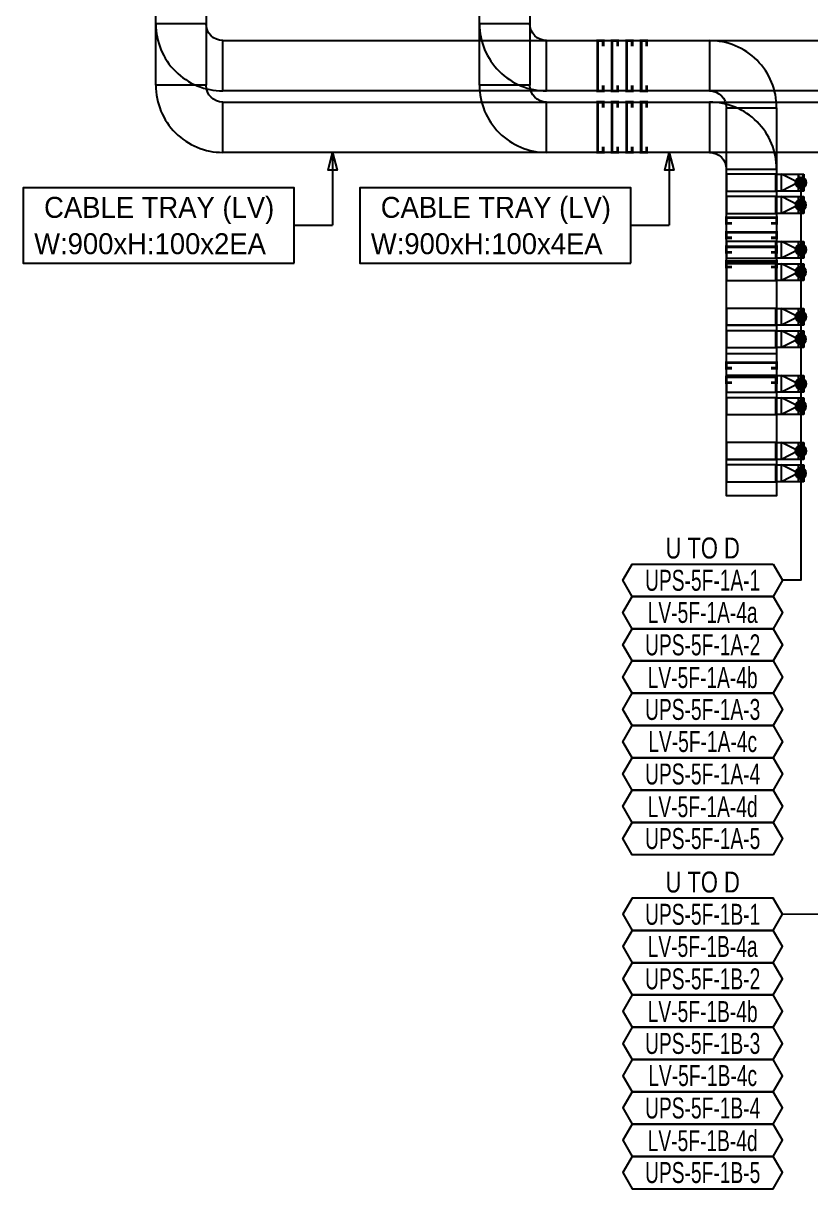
# Model space of a CAD drawing. Header units: millimetres. Extents: x 28900 to 374393, y -351975 to 838289.
# Drawn here: x 135544 to 149627, y 461227 to 482075 of the extents above; entities that cross this region are included whole.
import ezdxf
from ezdxf.enums import TextEntityAlignment as Align

# ---------------------------------------------------------------- set-up
doc = ezdxf.new("R2010")
doc.units = ezdxf.units.MM
doc.header["$LTSCALE"] = 150
for name, color, linetype in [('-----26 Electrical Cable Tray_HV_N', 30, 'Continuous'), ('-----26 Electrical Cable Tray_LV_UPS1', 6, 'Continuous'), ('-----26 Electrical Cable Tray_LV_UPS2', 2, 'Continuous'), ('-----99 Cable Schedule', 2, 'Continuous')]:
    doc.layers.add(name, color=color, linetype=linetype)
doc.styles.add('ELEC', font='Dotum.ttf')

# ---------------------------------------------------------------- blocks, each defined once
blk = doc.blocks.new('A$550585017316')
at = {"color": 0}
for p, q in [((400, 300), (0, 300)), ((0, 300), (0, 0)), ((500, 300), (400, 300)), ((500, 0), (500, 300)), ((0, 0), (400, 0)), ((400, 0), (500, 0))]:
    blk.add_line(p, q, dxfattribs=at)
at = {"color": 8}
for p, q in [((100, 0), (0, 300)), ((0, 0), (100, 300)), ((100, 150), (400, 300)), ((100, 300), (100, 0)), ((400, 0), (400, 300)), ((100, 150), (400, 0))]:
    blk.add_line(p, q, dxfattribs=at)
blk = doc.blocks.new('A$C9a0ab699')
h = blk.add_hatch(color=0)
edge = h.paths.add_edge_path()
edge.add_arc((64.00719340983778, 64.00719340983778), 64.0071934098378, 720.0000000000341, 1080.000000000034, ccw=False)
at = {"color": 0}
blk.add_circle((64.00719340983778, 64.00719340983778), 64.0071934098378, dxfattribs=at)

msp = doc.modelspace()

# ---------------------------------------------------------------- linework, layer by layer
at = {"layer": '-----26 Electrical Cable Tray_HV_N', "color": 1}
for p, q in [((140390.0159309327, 478461.9402272735), (141074.9969605075, 478461.9402272735)), ((146411.7179024543, 478461.9402272735), (147096.6989320291, 478461.9402272735))]:
    msp.add_line(p, q, dxfattribs=at)
for points in [[(141074.9968935668, 479765.1071855288), (141154.9968935668, 479445.1071855288), (140994.9968935668, 479445.1071855288), (141074.9968935668, 479765.1071855288), (141074.9969605075, 478461.9402272735)], [(147096.6993981363, 479765.1106635989), (147176.6993981363, 479445.1106635989), (147016.6993981363, 479445.1106635989), (147096.6993981363, 479765.1106635989), (147096.6989320291, 478461.9402272735)]]:
    msp.add_lwpolyline(points, dxfattribs=at)
for points in [[(140390.0159309327, 477782.1952184836), (140390.0159309327, 479132.1952184836), (135543.9965287934, 479132.1952184836), (135543.9965287934, 477782.1952184836)], [(146411.7179024543, 477782.1952184836), (146411.7179024543, 479132.1952184836), (141565.698500315, 479132.1952184836), (141565.698500315, 477782.1952184836)]]:
    msp.add_lwpolyline(points, close=True, dxfattribs=at)
at = {"layer": '-----26 Electrical Cable Tray_LV_UPS1'}
for points in [[(137913.5713122962, 491655.0169476441), (138813.5713122962, 491655.0169476441), (138813.5754951324, 482065.1061342892), (137913.5754951324, 482065.1061342892)], [(137913.5713122962, 491655.0169476441), (138813.5713122962, 491655.0169476441), (138813.5754951324, 482065.1061342892), (137913.5754951324, 482065.1061342892)], [(143703.5684215437, 491655.0156450046), (144603.5684215436, 491655.0156450046), (144603.5726043798, 482065.1048316498), (143703.5726043798, 482065.1048316498)], [(143703.5684215437, 491655.0156450046), (144603.5684215436, 491655.0156450046), (144603.5726043798, 482065.1048316498), (143703.5726043798, 482065.1048316498)], [(147817.9879829453, 481765.1107994874), (147817.9879829453, 480865.1107994874), (139113.5754951324, 480865.1061342892), (139113.5754951324, 481765.1061342892)], [(147817.9879829453, 481765.1107994874), (147817.9879829453, 480865.1107994874), (139113.5754951324, 480865.1061342892), (139113.5754951324, 481765.1061342892)], [(151889.1490272552, 481765.1107994874), (151889.1490272552, 480865.1107994874), (144903.5726043798, 480865.1061342892), (144903.5726043798, 481765.1061342892)], [(151889.1490272552, 481765.1107994874), (151889.1490272552, 480865.1107994874), (144903.5726043798, 480865.1061342892), (144903.5726043798, 481765.1061342892)]]:
    msp.add_lwpolyline(points, close=True, dxfattribs=at)
for points in [[(139113.5754951324, 481765.1061342892), (139113.5754951324, 481765.1061342892, -0.414213562373095), (138813.5754951324, 482065.1061342892), (138813.5754951324, 482065.1061342892), (137913.5754951324, 482065.1061342892, 0.4142135623731661), (139113.5754951324, 480865.1061342892)], [(139113.5754951324, 481765.1061342892), (139113.5754951324, 481765.1061342892, -0.414213562373095), (138813.5754951324, 482065.1061342892), (138813.5754951324, 482065.1061342892), (137913.5754951324, 482065.1061342892, 0.4142135623731661), (139113.5754951324, 480865.1061342892)], [(144903.5726043798, 481765.1048316498), (144903.5726043798, 481765.1048316498, -0.414213562373095), (144603.5726043798, 482065.1048316498), (144603.5726043798, 482065.1048316498), (143703.5726043798, 482065.1048316498, 0.4142135623731661), (144903.5726043798, 480865.1048316498)], [(144903.5726043798, 481765.1048316498), (144903.5726043798, 481765.1048316498, -0.414213562373095), (144603.5726043798, 482065.1048316498), (144603.5726043798, 482065.1048316498), (143703.5726043798, 482065.1048316498, 0.4142135623731661), (144903.5726043798, 480865.1048316498)]]:
    msp.add_lwpolyline(points, format="xyb", close=True, dxfattribs=at)
at = {"layer": '-----26 Electrical Cable Tray_LV_UPS1', "ltscale": 7.5, "const_width": 50}
msp.add_lwpolyline([(145914.8871047254, 481665.0696694643), (145914.8871047254, 481765.0696694643), (145814.8871047254, 481765.0696694643), (145814.9016543594, 480865.1399938353), (145914.9016543594, 480865.1399938353), (145914.9016543594, 480965.1399938353)], dxfattribs=at)
for points, elevation in [([(146174.7031136166, 481665.0743951646), (146174.7031136166, 481765.0743951646), (146074.7031136166, 481765.0743951646), (146074.7176632507, 480865.1447195355), (146174.7176632507, 480865.1447195355), (146174.7176632507, 480965.1447195355)], -4.52213966719409e-09), ([(146434.5191225078, 481665.0791208648), (146434.5191225078, 481765.0791208648), (146334.5191225078, 481765.0791208648), (146334.5336721419, 480865.1494452358), (146434.5336721419, 480865.1494452358), (146434.5336721419, 480965.1494452358)], -9.04427933438818e-09), ([(146694.335131416, 481665.0827963274), (146694.335131416, 481765.0827963274), (146594.335131416, 481765.0827963274), (146594.3496810501, 480865.1531206983), (146694.3496810501, 480865.1531206983), (146694.3496810501, 480965.1531206983)], -1.356641900158227e-08), ([(148917.9204735355, 478496.2798912922), (149017.9204735355, 478496.2798912922), (149017.9204735355, 478596.2798912922), (148117.9907979065, 478596.2653416581), (148117.9907979065, 478496.2653416581), (148217.9907979065, 478496.2653416581)], -1.968984038000614e-08), ([(148917.9251992358, 478236.463882401), (149017.9251992358, 478236.463882401), (149017.9251992358, 478336.463882401), (148117.9955236067, 478336.4493327669), (148117.9955236067, 478236.4493327669), (148217.9955236067, 478236.4493327669)], -2.421198004720023e-08), ([(148917.9251992358, 475905.5205897702), (149017.9251992358, 475905.5205897702), (149017.9251992358, 476005.5205897702), (148117.9955236067, 476005.5060401361), (148117.9955236067, 475905.5060401361), (148217.9955236067, 475905.5060401361)], -2.421198004720023e-08)]:
    msp.add_lwpolyline(points, dxfattribs=dict(at, elevation=elevation))
at = {"layer": '-----26 Electrical Cable Tray_LV_UPS1', "elevation": -1.968984038000614e-08}
msp.add_lwpolyline([(147817.9879829453, 480865.1061342892), (147817.9879829453, 480865.1061342892, -0.414213562373095), (148117.9879829453, 480565.1061342892), (148117.9879829453, 480565.1061342892), (149017.9879829453, 480565.1061342892, 0.4142135623731661), (147817.9879829453, 481765.1061342892)], format="xyb", close=True, dxfattribs=at)
msp.add_lwpolyline([(147817.9879829453, 480865.1061342892), (147817.9879829453, 480865.1061342892, -0.414213562373095), (148117.9879829453, 480565.1061342892), (148117.9879829453, 480565.1061342892), (149017.9879829453, 480565.1061342892, 0.4142135623731661), (147817.9879829453, 481765.1061342892)], format="xyb", close=True, dxfattribs=at)
for points in [[(148117.9879829453, 480565.1061342892), (149017.9879829453, 480565.1061342892), (149017.9931305056, 474274.2234826483), (148117.9931305056, 474274.2234826483)], [(148117.9879829453, 480565.1061342892), (149017.9879829453, 480565.1061342892), (149017.9931305056, 476674.2234826483), (148117.9931305056, 476674.2234826483)], [(149002.5719539546, 479374.2234826483), (148117.9931305056, 479374.2234826483), (148117.9931305056, 479074.2234826483), (149002.5719539546, 479074.2234826483)], [(149002.5719539546, 478174.2234826483), (148117.9931305056, 478174.2234826483), (148117.9931305056, 477874.2234826483), (149002.5719539546, 477874.2234826483)], [(149002.5719539546, 476974.2234826483), (148117.9931305056, 476974.2234826483), (148117.9931305056, 476674.2234826483), (149002.5719539546, 476674.2234826483)], [(149002.5719539546, 475774.2234826483), (148117.9931305056, 475774.2234826483), (148117.9931305056, 475474.2234826483), (149002.5719539546, 475474.2234826483)], [(149002.5719539546, 474574.2234826483), (148117.9931305056, 474574.2234826483), (148117.9931305056, 474274.2234826483), (149002.5719539546, 474274.2234826483)]]:
    msp.add_lwpolyline(points, close=True, dxfattribs=at)
at = {"layer": '-----26 Electrical Cable Tray_LV_UPS2'}
for points in [[(137913.5717243488, 490905.0130834533), (138813.5717243488, 490905.0130834533), (138813.5759071849, 480965.1034639892), (137913.575907185, 480965.1034639892)], [(137913.5717243488, 490905.0130834533), (138813.5717243488, 490905.0130834533), (138813.5759071849, 480965.1034639892), (137913.575907185, 480965.1034639892)], [(143703.5684215437, 490905.0156626693), (144603.5684215436, 490905.0156626693), (144603.5726043798, 480965.1060432051), (143703.5726043798, 480965.1060432051)], [(143703.5684215437, 490905.0156626693), (144603.5684215436, 490905.0156626693), (144603.5726043798, 480965.1060432051), (143703.5726043798, 480965.1060432051)], [(147817.9888373043, 480665.1107994882), (147817.9888373043, 479765.1107994883), (139113.5763494913, 479765.1061342901), (139113.5763494913, 480665.1061342901)], [(147817.9888373043, 480665.1107994882), (147817.9888373043, 479765.1107994883), (139113.5763494913, 479765.1061342901), (139113.5763494913, 480665.1061342901)], [(151889.1498816142, 480665.1107994882), (151889.1498816142, 479765.1107994883), (144903.5733774119, 479765.1061342901), (144903.5733774119, 480665.1061342901)], [(151889.1498816142, 480665.1107994882), (151889.1498816142, 479765.1107994883), (144903.5733774119, 479765.1061342901), (144903.5733774119, 480665.1061342901)]]:
    msp.add_lwpolyline(points, close=True, dxfattribs=at)
for points in [[(139113.576680217, 480665.1034639892), (139113.576680217, 480665.1034639892, -0.414213562373095), (138813.576680217, 480965.1034639892), (138813.576680217, 480965.1034639892), (137913.576680217, 480965.1034639892, 0.4142135623731661), (139113.576680217, 479765.1034639892)], [(139113.576680217, 480665.1034639892), (139113.576680217, 480665.1034639892, -0.414213562373095), (138813.576680217, 480965.1034639892), (138813.576680217, 480965.1034639892), (137913.576680217, 480965.1034639892, 0.4142135623731661), (139113.576680217, 479765.1034639892)], [(144903.5733774119, 480665.1060432051), (144903.5733774119, 480665.1060432051, -0.414213562373095), (144603.5733774119, 480965.1060432051), (144603.5733774119, 480965.1060432051), (143703.5733774119, 480965.1060432051, 0.4142135623731661), (144903.5733774119, 479765.1060432051)], [(144903.5733774119, 480665.1060432051), (144903.5733774119, 480665.1060432051, -0.414213562373095), (144603.5733774119, 480965.1060432051), (144603.5733774119, 480965.1060432051), (143703.5733774119, 480965.1060432051, 0.4142135623731661), (144903.5733774119, 479765.1060432051)]]:
    msp.add_lwpolyline(points, format="xyb", close=True, dxfattribs=at)
at = {"layer": '-----26 Electrical Cable Tray_LV_UPS2', "ltscale": 7.5, "const_width": 50}
msp.add_lwpolyline([(145914.8878393437, 480565.066629254), (145914.8878393437, 480665.066629254), (145814.8878393437, 480665.066629254), (145814.9023889777, 479765.136953625), (145914.9023889777, 479765.136953625), (145914.9023889777, 479865.136953625)], dxfattribs=at)
for points, elevation in [([(146174.7038482349, 480565.0713549543), (146174.7038482349, 480665.0713549543), (146074.7038482349, 480665.0713549543), (146074.7183978689, 479765.1416793253), (146174.7183978689, 479765.1416793253), (146174.7183978689, 479865.1416793253)], -4.52213966719409e-09), ([(146434.5198571261, 480565.0760806545), (146434.5198571261, 480665.0760806545), (146334.5198571261, 480665.0760806545), (146334.5344067602, 479765.1464050255), (146434.5344067602, 479765.1464050255), (146434.5344067602, 479865.1464050255)], -9.04427933438818e-09), ([(146694.3358660343, 480565.0797561171), (146694.3358660343, 480665.0797561171), (146594.3358660343, 480665.0797561171), (146594.3504156683, 479765.1500804881), (146694.3504156683, 479765.1500804881), (146694.3504156683, 479865.1500804881)], -1.356641900158227e-08), ([(148917.929924936, 477976.6478735098), (149017.929924936, 477976.6478735098), (149017.929924936, 478076.6478735098), (148118.000249307, 478076.6333238757), (148118.000249307, 477976.6333238757), (148218.000249307, 477976.6333238757)], -2.873411971439433e-08), ([(148917.9336003985, 477716.8318646016), (149017.9336003985, 477716.8318646016), (149017.9336003985, 477816.8318646016), (148118.0039247695, 477816.8173149675), (148118.0039247695, 477716.8173149675), (148218.0039247695, 477716.8173149675)], -3.325625938158842e-08), ([(148917.9676105162, 475645.7045814882), (149017.9676105162, 475645.7045814882), (149017.9676105162, 475745.7045814882), (148118.0379348872, 475745.6900318541), (148118.0379348872, 475645.6900318541), (148218.0379348872, 475645.6900318541)], -2.873411971439433e-08)]:
    msp.add_lwpolyline(points, dxfattribs=dict(at, elevation=elevation))
at = {"layer": '-----26 Electrical Cable Tray_LV_UPS2', "elevation": -1.968984038000614e-08}
msp.add_lwpolyline([(147817.9888373043, 479765.1061342901), (147817.9888373043, 479765.1061342901, -0.414213562373095), (148117.9888373043, 479465.1061342901), (148117.9888373043, 479465.1061342901), (149017.9888373043, 479465.1061342901, 0.4142135623731661), (147817.9888373043, 480665.1061342901)], format="xyb", close=True, dxfattribs=at)
msp.add_lwpolyline([(147817.9888373043, 479765.1061342901), (147817.9888373043, 479765.1061342901, -0.414213562373095), (148117.9888373043, 479465.1061342901), (148117.9888373043, 479465.1061342901), (149017.9888373043, 479465.1061342901, 0.4142135623731661), (147817.9888373043, 480665.1061342901)], format="xyb", close=True, dxfattribs=at)
for points in [[(148117.9879829453, 479465.1061342901), (149017.9879829453, 479465.1061342901), (149017.9931305056, 473624.2234826482), (148117.9931305056, 473624.2234826482)], [(148117.9879829453, 479465.1061342901), (149017.9879829453, 479465.1061342901), (149017.9931305056, 476159.8095304322), (148117.9931305056, 476159.8095304322)], [(149002.5719539547, 478974.2234826483), (148117.9931305056, 478974.2234826483), (148117.9931305056, 478674.2234826483), (149002.5719539547, 478674.2234826483)], [(149002.5719539547, 477774.2234826483), (148117.9931305056, 477774.2234826483), (148117.9931305056, 477474.2234826483), (149002.5719539547, 477474.2234826483)], [(149002.5719539547, 476574.2234826483), (148117.9931305056, 476574.2234826483), (148117.9931305056, 476274.2234826483), (149002.5719539547, 476274.2234826483)], [(149002.5719539547, 475374.2234826483), (148117.9931305056, 475374.2234826483), (148117.9931305056, 475074.2234826483), (149002.5719539547, 475074.2234826483)], [(149002.5719539547, 474174.2234826483), (148117.9931305056, 474174.2234826483), (148117.9931305056, 473874.2234826483), (149002.5719539547, 473874.2234826483)]]:
    msp.add_lwpolyline(points, close=True, dxfattribs=at)
at = {"layer": '-----99 Cable Schedule', "color": 1, "elevation": -1.968984038000614e-08}
for points in [[(149452.5719539546, 479224.2234826483), (149452.5719539546, 472110.883417571), (149122.7599019627, 472110.883417571)], [(151757.444169664, 479215.6068355206), (151757.444169664, 466127.2667703909), (149122.7599019613, 466135.8834175187)]]:
    msp.add_lwpolyline(points, dxfattribs=at)
for points in [[(148956.0500117507, 472399.6334175728), (149122.7599019627, 472110.8834175711), (148956.0500117481, 471822.1334175676), (146433.4807789729, 471822.1334175676), (146266.7708887495, 472110.8834175711), (146433.4807789754, 472399.6334175728)], [(148956.0500117482, 471822.1334175676), (149122.7599019601, 471533.3834175658), (148956.0500117455, 471244.6334175623), (146433.4807789703, 471244.6334175623), (146266.7708887469, 471533.3834175658), (146433.4807789728, 471822.1334175676)], [(148956.0500117456, 471244.6334175623), (149122.7599019575, 470955.8834175606), (148956.050011743, 470667.1334175571), (146433.4807789677, 470667.1334175571), (146266.7708887443, 470955.8834175606), (146433.4807789702, 471244.6334175623)], [(148956.050011743, 470667.1334175571), (149122.759901955, 470378.3834175554), (148956.0500117404, 470089.6334175519), (146433.4807789652, 470089.6334175519), (146266.7708887418, 470378.3834175554), (146433.4807789677, 470667.1334175571)], [(148956.0500117405, 470089.6334175519), (149122.7599019524, 469800.8834175501), (148956.0500117379, 469512.1334175466), (146433.4807789626, 469512.1334175466), (146266.7708887392, 469800.8834175501), (146433.4807789651, 470089.6334175519)], [(148956.0500117379, 469512.1334175466), (149122.7599019498, 469223.3834175449), (148956.0500117353, 468934.6334175414), (146433.48077896, 468934.6334175414), (146266.7708887366, 469223.3834175449), (146433.4807789625, 469512.1334175466)], [(148956.0500117405, 468934.6334175414), (149122.7599019524, 468645.8834175396), (148956.0500117379, 468357.1334175362), (146433.4807789626, 468357.1334175362), (146266.7708887392, 468645.8834175396), (146433.4807789651, 468934.6334175414)], [(148956.0500117379, 468357.1334175362), (149122.7599019498, 468068.3834175344), (148956.0500117353, 467779.6334175309), (146433.48077896, 467779.6334175309), (146266.7708887366, 468068.3834175344), (146433.4807789625, 468357.1334175362)], [(148956.0500117405, 467779.6334175309), (149122.7599019524, 467490.8834175292), (148956.0500117379, 467202.1334175257), (146433.4807789626, 467202.1334175257), (146266.7708887392, 467490.8834175292), (146433.4807789651, 467779.6334175309)], [(146433.48077896, 466424.6334175204), (146266.7708887481, 466135.8834175187), (146433.4807789626, 465847.1334175152), (148956.0500117379, 465847.1334175152), (149122.7599019613, 466135.8834175187), (148956.0500117354, 466424.6334175204)], [(146433.4807789625, 465847.1334175152), (146266.7708887506, 465558.3834175135), (146433.4807789652, 465269.63341751), (148956.0500117404, 465269.63341751), (149122.7599019638, 465558.3834175135), (148956.0500117379, 465847.1334175152)], [(146433.4807789651, 465269.63341751), (146266.7708887532, 464980.8834175082), (146433.4807789677, 464692.1334175047), (148956.050011743, 464692.1334175047), (149122.7599019664, 464980.8834175082), (148956.0500117405, 465269.63341751)], [(146433.4807789677, 464692.1334175047), (146266.7708887557, 464403.383417503), (146433.4807789703, 464114.6334174995), (148956.0500117455, 464114.6334174995), (149122.7599019689, 464403.383417503), (148956.050011743, 464692.1334175047)], [(146433.4807789702, 464114.6334174995), (146266.7708887583, 463825.8834174977), (146433.4807789729, 463537.1334174942), (148956.0500117481, 463537.1334174942), (149122.7599019715, 463825.8834174977), (148956.0500117456, 464114.6334174995)], [(146433.4807789728, 463537.1334174942), (146266.7708887609, 463248.3834174925), (146433.4807789754, 462959.633417489), (148956.0500117507, 462959.633417489), (149122.7599019741, 463248.3834174925), (148956.0500117482, 463537.1334174942)], [(146433.4807789702, 462959.633417489), (146266.7708887583, 462670.8834174873), (146433.4807789729, 462382.1334174838), (148956.0500117481, 462382.1334174838), (149122.7599019715, 462670.8834174873), (148956.0500117456, 462959.633417489)], [(146433.4807789728, 462382.1334174838), (146266.7708887609, 462093.383417482), (146433.4807789754, 461804.6334174785), (148956.0500117507, 461804.6334174785), (149122.7599019741, 462093.383417482), (148956.0500117482, 462382.1334174838)], [(146433.4807789702, 461804.6334174785), (146266.7708887583, 461515.8834174768), (146433.4807789729, 461227.1334174733), (148956.0500117481, 461227.1334174733), (149122.7599019715, 461515.8834174768), (148956.0500117456, 461804.6334174785)]]:
    msp.add_lwpolyline(points, close=True, dxfattribs=at)

# ---------------------------------------------------------------- block references
at = {"layer": '-----26 Electrical Cable Tray_LV_UPS1', "xscale": -1}
for p in [(149502.5719539546, 479074.2234826483), (149502.5719539546, 477874.2234826483), (149502.5719539546, 476674.2234826483), (149502.5719539546, 475474.2234826483), (149502.5719539546, 474274.2234826483)]:
    msp.add_blockref('A$550585017316', p, dxfattribs=at)
at = {"layer": '-----26 Electrical Cable Tray_LV_UPS2', "xscale": -1}
for p in [(149502.5719539547, 478674.2234826483), (149502.5719539547, 477474.2234826483), (149502.5719539547, 476274.2234826483), (149502.5719539547, 475074.2234826483), (149502.5719539547, 473874.2234826483)]:
    msp.add_blockref('A$550585017316', p, dxfattribs=at)
at = {"layer": '-----99 Cable Schedule', "color": 1, "xscale": 1.5, "yscale": 1.5, "zscale": 1.5, "rotation": 180}
for p in [(149548.5827440694, 479320.234272763), (149548.5827440694, 478120.234272763), (149548.5827440694, 476920.234272763), (149548.5827440694, 475720.234272763), (149548.5827440694, 474520.234272763)]:
    msp.add_blockref('A$C9a0ab699', p, dxfattribs=at)
at = {"layer": '-----99 Cable Schedule', "color": 1, "xscale": -1.5, "yscale": 1.5, "zscale": 1.5}
for p in [(149545.7105283602, 478728.2126925334), (149545.7105283602, 477528.2126925334), (149545.7105283602, 476328.2126925334), (149545.7105283602, 475128.2126925334), (149545.7105283602, 473928.2126925334)]:
    msp.add_blockref('A$C9a0ab699', p, dxfattribs=at)

# ---------------------------------------------------------------- texts
at = {"layer": '-----26 Electrical Cable Tray_LV_UPS2', "style": 'ELEC'}
for s, p in [('CABLE TRAY (LV)', (135915.7350625474, 478782.1952184836)), ('CABLE TRAY (LV)', (141937.437034069, 478782.1952184836)), ('W:900xH:100x2EA', (135738.1570435515, 478132.1952184836)), ('W:900xH:100x4EA', (141759.8590150731, 478132.1952184836))]:
    msp.add_text(s, height=375, dxfattribs=at).set_placement(p, align=Align.MIDDLE_LEFT)
at = {"layer": '-----99 Cable Schedule', "style": 'ELEC'}
for s, width, p in [('U TO D', 0.8, (147694.7653953618, 472688.3834175754, -1.975558254806386e-08)), ('UPS-5F-1A-1', 0.7, (147694.7653953618, 472110.8834175701, -1.975558254806386e-08)), ('LV-5F-1A-4a', 0.7, (147694.7653953592, 471533.3834175649, -1.975558254806386e-08)), ('UPS-5F-1A-2', 0.7, (147694.7653953566, 470955.8834175597, -1.975558254806386e-08)), ('LV-5F-1A-4b', 0.7, (147694.7653953541, 470378.3834175544, -1.975558254806386e-08)), ('UPS-5F-1A-3', 0.7, (147694.7653953515, 469800.8834175492, -1.975558254806386e-08)), ('LV-5F-1A-4c', 0.7, (147694.7653953489, 469223.383417544, -1.975558254806385e-08)), ('UPS-5F-1A-4', 0.7, (147694.7653953515, 468645.8834175387, -1.975558254806386e-08)), ('LV-5F-1A-4d', 0.7, (147694.7653953489, 468068.3834175335, -1.975558254806385e-08)), ('UPS-5F-1A-5', 0.7, (147694.7653953515, 467490.8834175282, -1.975558254806386e-08)), ('U TO D', 0.8, (147694.7653953489, 466713.383417523, -1.975558254806386e-08)), ('UPS-5F-1B-1', 0.7, (147694.7653953489, 466135.8834175178, -1.975558254806386e-08)), ('LV-5F-1B-4a', 0.7, (147694.7653953515, 465558.3834175125, -1.975558254806386e-08)), ('UPS-5F-1B-2', 0.7, (147694.7653953541, 464980.8834175073, -1.975558254806386e-08)), ('LV-5F-1B-4b', 0.7, (147694.7653953566, 464403.383417502, -1.975558254806386e-08)), ('UPS-5F-1B-3', 0.7, (147694.7653953592, 463825.8834174968, -1.975558254806386e-08)), ('LV-5F-1B-4c', 0.7, (147694.7653953618, 463248.3834174916, -1.975558254806385e-08)), ('UPS-5F-1B-4', 0.7, (147694.7653953592, 462670.8834174863, -1.975558254806386e-08)), ('LV-5F-1B-4d', 0.7, (147694.7653953618, 462093.3834174811, -1.975558254806385e-08)), ('UPS-5F-1B-5', 0.7, (147694.7653953592, 461515.8834174759, -1.975558254806386e-08))]:
    msp.add_text(s, height=375, dxfattribs=dict(at, width=width)).set_placement(p, align=Align.MIDDLE)

doc.saveas('drawing.dxf')
